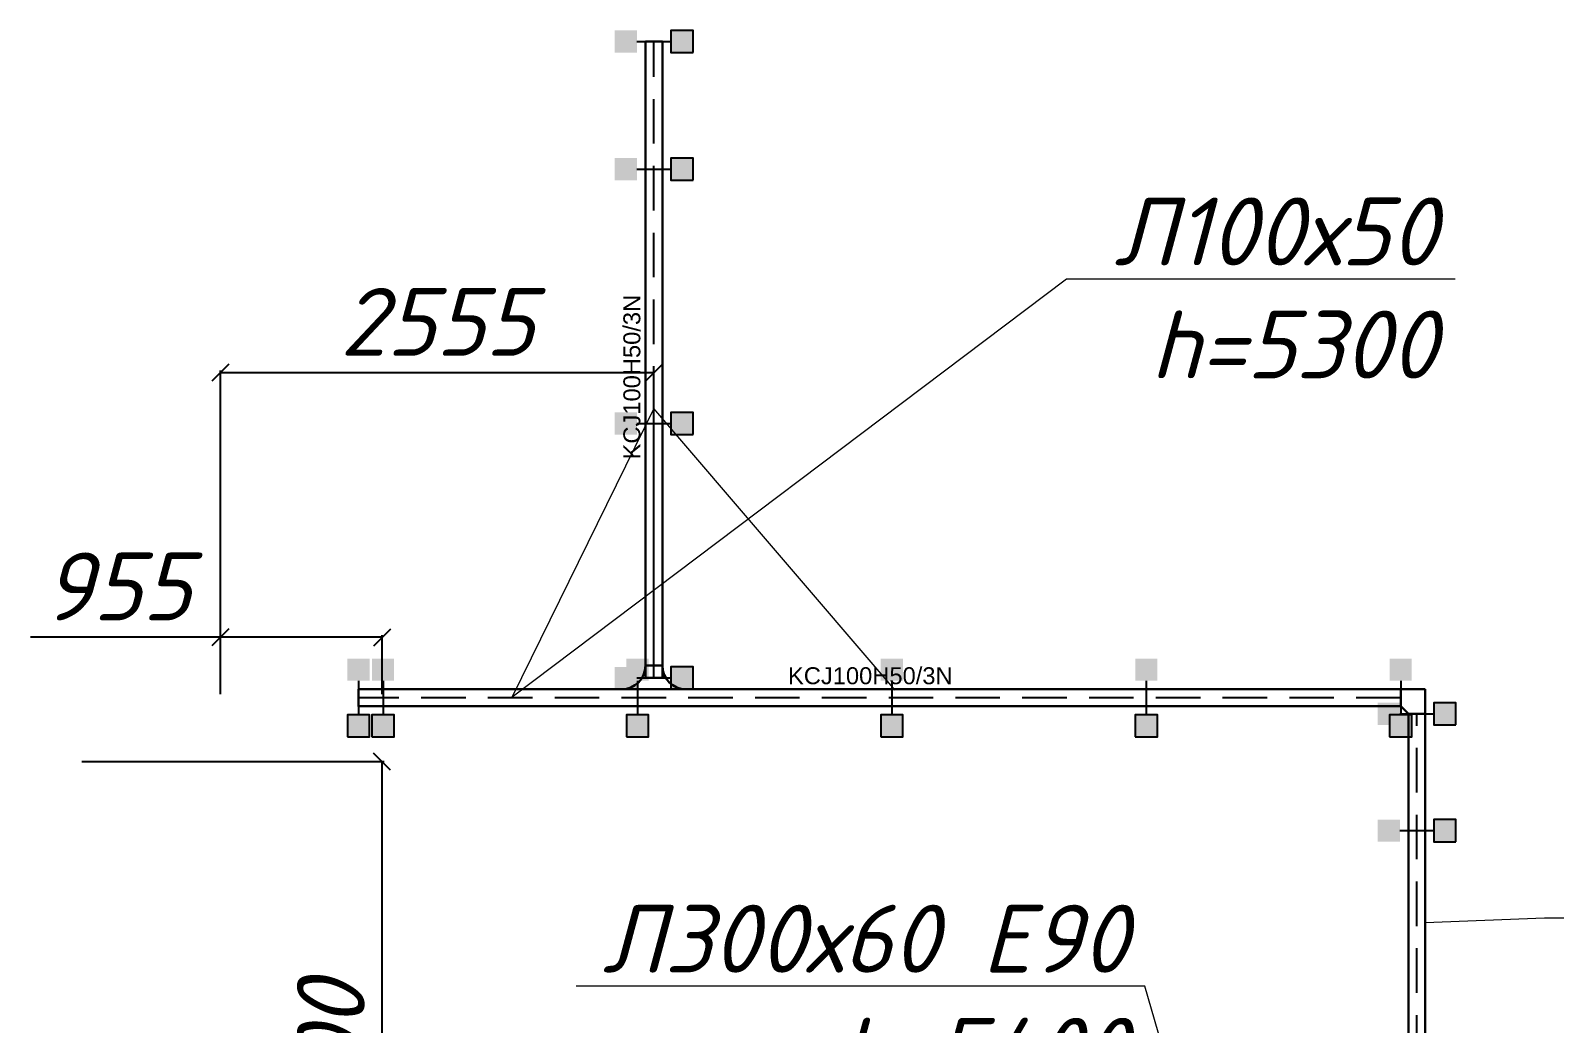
# Model space of a CAD drawing. Extents: x 221643 to 289394, y 86804 to 109436.
# Drawn here: x 251072 to 251971, y 105159 to 105744 of the extents above; entities that cross this region are included whole.
import ezdxf
from ezdxf import colors
from ezdxf.entities.mleader import LeaderData, LeaderLine
from ezdxf.math import Vec2, Vec3

# ---------------------------------------------------------------- set-up
doc = ezdxf.new("R2010")
doc.units = 0
doc.linetypes.add('DASHED2', pattern=[0.375, 0.25, -0.125])
doc.layers.get('Defpoints').update_dxf_attribs({"color": 140})
doc.layers.add('BAKS_opis', color=7, linetype='Continuous')
doc.layers.add("E_Прив'язки", color=24, linetype='Continuous')
doc.layers.add('E_Лотки', color=5, linetype='Continuous', lineweight=30)
doc.layers.add('E_Позначення', color=7, linetype='Continuous', lineweight=15)
doc.layers.add('E_Лотки_опори_опуски', color=2, linetype='Continuous', plot=False)
doc.styles.add('GOST 2.304', font='isocpeui.ttf')
doc.styles.add('ROMANS', font='ROMANS')
doc.styles.get("Standard").update_dxf_attribs({"font": 'arial.ttf'})
doc.styles.add('ГОСТ 2.304', font='isocpeui.ttf')
doc.dimstyles.new('ISO-25', dxfattribs={"dimtxt": 2.5, "dimasz": 2.5, "dimexe": 1.25, "dimexo": 0.625, "dimtad": 1, "dimtxsty": 'Standard', "dimcen": 2.5, "dimadec": 0, "dimazin": 0, "dimtfac": 1, "dimtmove": 0, "dimatfit": 3, "dimfxl": 1, "dimarcsym": 0})

# ---------------------------------------------------------------- blocks, each defined once
blk = doc.blocks.new('A$C7FF703E6')
at = {"linetype": 'Continuous'}
for p, q in [((0, 145), (100, 145)), ((0, 145), (0, 0)), ((100, 145), (145, 100)), ((145, 100), (145, 0)), ((145, 0), (0, 0))]:
    blk.add_line(p, q, dxfattribs=at)
blk = doc.blocks.new('KK___100')
at = {"xscale": 0.1, "yscale": 0.1, "zscale": 0.1, "rotation": 270}
blk.add_blockref('A$C7FF703E6', (-5, 14.5), dxfattribs=at)
at = {"style": 'ROMANS', "flags": 9}
for tag, p in [('SYMBOL', (-1386.75, 2120.91)), ('ID', (-1386.41, 2120.91)), ('NAME', (-1386.1, 2120.91)), ('TYP', (-1385.77, 2120.91)), ('LENGTH', (-1385.44, 2120.91)), ('ATT_1', (-1385.11, 2120.91)), ('ATT_2', (-1384.76, 2120.91)), ('ATT_3', (-1384.4, 2120.91)), ('ATT_4', (-1384.05, 2120.91)), ('ATT_5', (-1383.68, 2120.91)), ('LUSTRO', (-1383.31, 2120.91)), ('P1', (-1382.96, 2120.91)), ('P2', (-1382.68, 2120.91)), ('AN', (-1382.37, 2120.91))]:
    blk.add_attdef(tag, p, '', height=0.3, rotation=90, dxfattribs=at)
blk = doc.blocks.new('BAKS_746')
at = {"layer": 'BAKS_opis', "linetype": 'DASHED2', "ltscale": 105}
blk.add_line((0, 0), (0, 518.82), dxfattribs=at)
at = {"layer": 'E_Лотки'}
for points in [[(5, 0), (5, 518.82), (-5, 518.82), (-5, 0)], [(-5, 0), (-5, 518.82), (5, 518.82), (5, 0)], [(-5, 0), (-5, 518.82), (-5, 518.82), (-5, 0)], [(5, 0), (5, 518.82), (5, 518.82), (5, 0)]]:
    blk.add_3dface(points, dxfattribs=at)
at = {"flags": 1}
for tag, p in [('ATT_2', (0, 528.32)), ('ATT_3', (0, 528.32)), ('ATT_1', (0, 528.32)), ('ATT_4', (0, 528.32)), ('ATT_5', (0, 528.32)), ('AN', (0, 528.32)), ('TYP', (0, 528.32)), ('P2X', (0, 528.32)), ('P2Y', (0, 528.32)), ('NAME', (0, 528.32)), ('P1X', (0, 528.32)), ('P1Y', (0, 528.32)), ('ID', (-5, 0)), ('LENGTH', (0, 0))]:
    blk.add_attdef(tag, p, '', height=2.5, dxfattribs=at)
at = {"layer": 'BAKS_opis'}
blk.add_attdef('SYMBOL', (-8, 210.16), '', height=10, rotation=90, dxfattribs=at)
blk = doc.blocks.new('BAKS_747')
at = {"layer": 'BAKS_opis', "linetype": 'DASHED2', "ltscale": 105}
blk.add_line((0, 0), (0, 375.18), dxfattribs=at)
at = {"layer": 'E_Лотки'}
for points in [[(5, 0), (5, 375.18), (-5, 375.18), (-5, 0)], [(-5, 0), (-5, 375.18), (5, 375.18), (5, 0)], [(-5, 0), (-5, 375.18), (-5, 375.18), (-5, 0)], [(5, 0), (5, 375.18), (5, 375.18), (5, 0)]]:
    blk.add_3dface(points, dxfattribs=at)
at = {"flags": 1}
for tag, p in [('ATT_2', (0, 375.18)), ('ATT_3', (0, 375.18)), ('ATT_1', (0, 375.18)), ('ATT_4', (0, 375.18)), ('ATT_5', (0, 375.18)), ('AN', (0, 375.18)), ('TYP', (0, 375.18)), ('P2X', (0, 375.18)), ('P2Y', (0, 375.18)), ('LUSTRO', (0, 375.18)), ('NAME', (0, 375.18)), ('P1X', (0, 375.18)), ('P1Y', (0, 375.18)), ('ID', (-5, -9.5)), ('LENGTH', (0, -9.5))]:
    blk.add_attdef(tag, p, '', height=2.5, dxfattribs=at)
at = {"layer": 'BAKS_opis'}
blk.add_attdef('SYMBOL', (-8, 128.84), '', height=10, rotation=90, dxfattribs=at)
blk = doc.blocks.new('_None')
blk = doc.blocks.new('_Oblique')
at = {"color": 0, "linetype": 'ByBlock', "lineweight": -2}
blk.add_line((-0.5, -0.5), (0.5, 0.5), dxfattribs=at)
blk = doc.blocks.new('*D391')
at = {"layer": 'Defpoints', "color": 0, "transparency": 16777216}
for p in [(251184.28, 105386.22), (251184.28, 105352.73), (251279.71, 105352.73)]:
    blk.add_point(p, dxfattribs=at)
at = {"layer": "E_Прив'язки", "color": 0, "lineweight": -2, "transparency": 16777216}
for p, q in [((251184.28, 105386.22), (251072.31, 105386.22)), ((251184.28, 105352.73), (251184.28, 105387.47)), ((251279.71, 105386.22), (251184.28, 105386.22)), ((251279.71, 105352.73), (251279.71, 105387.47))]:
    blk.add_line(p, q, dxfattribs=at)
at = {"layer": "E_Прив'язки", "color": 0, "lineweight": -2, "transparency": 16777216, "xscale": 10, "yscale": 10, "zscale": 10, "rotation": 180}
blk.add_blockref('_Oblique', (251184.28, 105386.22), dxfattribs=at)
at = {"layer": "E_Прив'язки", "color": 0, "lineweight": -2, "transparency": 16777216, "xscale": 10, "yscale": 10, "zscale": 10}
blk.add_blockref('_Oblique', (251279.71, 105386.22), dxfattribs=at)
at = {"layer": "E_Прив'язки", "color": 0, "transparency": 16777216, "insert": (251123.29, 105416.22), "char_height": 40, "attachment_point": 5, "style": 'GOST 2.304', "bg_fill": 3, "box_fill_scale": 1.1, "bg_fill_color": 256, "bg_fill_true_color": 13158600, "bg_fill_transparency": 0}
blk.add_mtext('955', dxfattribs=at)
blk = doc.blocks.new('*D392')
at = {"layer": 'Defpoints', "color": 0, "transparency": 16777216}
for p in [(251184.28, 105542.16), (251184.28, 105362.23), (251439.85, 105362.23)]:
    blk.add_point(p, dxfattribs=at)
at = {"layer": "E_Прив'язки", "color": 0, "lineweight": -2, "transparency": 16777216}
for p, q in [((251184.28, 105362.23), (251184.28, 105543.41)), ((251439.85, 105542.16), (251184.28, 105542.16)), ((251439.85, 105362.23), (251439.85, 105543.41))]:
    blk.add_line(p, q, dxfattribs=at)
at = {"layer": "E_Прив'язки", "color": 0, "lineweight": -2, "transparency": 16777216, "xscale": 10, "yscale": 10, "zscale": 10, "rotation": 180}
blk.add_blockref('_Oblique', (251184.28, 105542.16), dxfattribs=at)
at = {"layer": "E_Прив'язки", "color": 0, "lineweight": -2, "transparency": 16777216, "xscale": 10, "yscale": 10, "zscale": 10}
blk.add_blockref('_Oblique', (251439.85, 105542.16), dxfattribs=at)
at = {"layer": "E_Прив'язки", "color": 0, "transparency": 16777216, "insert": (251312.07, 105572.16), "char_height": 40, "attachment_point": 5, "style": 'GOST 2.304', "bg_fill": 3, "box_fill_scale": 1.1, "bg_fill_color": 256, "bg_fill_true_color": 13158600, "bg_fill_transparency": 0}
blk.add_mtext('2555', dxfattribs=at)
blk = doc.blocks.new('*D396')
at = {"layer": 'Defpoints', "color": 0, "transparency": 16777216}
for p in [(251102.66, 105312.91), (251279.63, 105312.91), (251102.66, 104943.04)]:
    blk.add_point(p, dxfattribs=at)
at = {"layer": "E_Прив'язки", "color": 0, "lineweight": -2, "transparency": 16777216}
for p, q in [((251102.66, 105312.91), (251280.88, 105312.91)), ((251279.63, 104943.04), (251279.63, 105312.91)), ((251102.66, 104943.04), (251280.88, 104943.04))]:
    blk.add_line(p, q, dxfattribs=at)
at = {"layer": "E_Прив'язки", "color": 0, "lineweight": -2, "transparency": 16777216, "xscale": 10, "yscale": 10, "zscale": 10}
for p, rotation in [((251279.63, 105312.91), 90), ((251279.63, 104943.04), 270)]:
    blk.add_blockref('_Oblique', p, dxfattribs=dict(at, rotation=rotation))
at = {"layer": "E_Прив'язки", "color": 0, "transparency": 16777216, "insert": (251249.37, 105127.97), "char_height": 40, "attachment_point": 5, "rotation": 90, "style": 'GOST 2.304', "bg_fill": 3, "box_fill_scale": 1.1, "bg_fill_color": 256, "bg_fill_true_color": 13158600, "bg_fill_transparency": 0}
blk.add_mtext('3700', dxfattribs=at)
blk = doc.blocks.new('A$C4863500E')
at = {"linetype": 'Continuous'}
for p, q in [((380, 140), (0, 140)), ((240, 0), (140, 0))]:
    blk.add_line(p, q, dxfattribs=at)
for centre, start, end in [((0, 0), 0, 90), ((380, 0), 90, 180)]:
    blk.add_arc(centre, 140, start, end, dxfattribs=at)
blk = doc.blocks.new('TKD___100')
at = {"xscale": 0.1, "yscale": 0.1, "zscale": 0.1}
blk.add_blockref('A$C4863500E', (-19, -14), dxfattribs=at)
at = {"style": 'ROMANS', "flags": 9}
for tag, p in [('SYMBOL', (4.95, 15.01)), ('TYP', (4.95, 14.03)), ('ATT_1', (4.95, 13.37)), ('ATT_2', (4.95, 13.02)), ('ATT_3', (4.95, 12.67)), ('ATT_4', (4.95, 12.31)), ('ATT_5', (4.95, 11.94)), ('AN', (4.95, 10.64)), ('ID', (4.95, 14.67)), ('NAME', (4.95, 14.36)), ('LENGTH', (4.95, 13.71)), ('LUSTRO', (4.95, 11.58)), ('P1', (4.95, 11.23)), ('P2', (4.95, 10.94))]:
    blk.add_attdef(tag, p, '', height=0.3, dxfattribs=at)
blk = doc.blocks.new('BAKS_1657')
at = {"layer": 'BAKS_opis', "linetype": 'DASHED2', "ltscale": 105}
blk.add_line((0, 0), (-614.47, 0), dxfattribs=at)
at = {"layer": 'E_Лотки'}
for points in [[(0, 5), (-614.47, 5), (-614.47, -5), (0, -5)], [(0, 5), (-614.47, 5), (-614.47, 5), (0, 5)], [(0, -5), (-614.47, -5), (-614.47, 5), (0, 5)], [(0, -5), (-614.47, -5), (-614.47, -5), (0, -5)]]:
    blk.add_3dface(points, dxfattribs=at)
at = {"flags": 1}
for tag, p in [('ATT_2', (-614.47, 0)), ('ATT_3', (-614.47, 0)), ('ATT_1', (-614.47, 0)), ('ATT_4', (-614.47, 0)), ('ATT_5', (-614.47, 0)), ('AN', (-614.47, 0)), ('TYP', (-614.47, 0)), ('P2X', (-614.47, 0)), ('P2Y', (-614.47, 0)), ('LUSTRO', (-614.47, 0)), ('NAME', (-614.47, 0)), ('P1X', (-614.47, 0)), ('P1Y', (-614.47, 0)), ('LENGTH', (0, 0)), ('ID', (0, -5))]:
    blk.add_attdef(tag, p, '', height=2.5, dxfattribs=at)
at = {"layer": 'BAKS_opis'}
blk.add_attdef('SYMBOL', (-361.24, 8), '', height=10, rotation=0.00001, dxfattribs=at)
blk = doc.blocks.new('podpora_200')
for points in [[(-6.53, 10), (0, 10), (6.53, 10), (6.53, 23.06), (-6.53, 23.06)], [(-6.53, -23.06), (6.53, -23.06), (6.53, -10), (-6.53, -10)]]:
    blk.add_hatch(color=256).paths.add_polyline_path(points)
blk.add_line((0, 10), (0, -10))
blk.add_lwpolyline([(-6.53, -23.06), (6.53, -23.06), (6.53, -10), (-6.53, -10)], close=True)
at = {"style": 'ROMANS', "flags": 9}
for tag, p in [('ELEM', (3.29, 10.49)), ('SYMBOL', (3.32, 14.86)), ('TYP', (3.32, 13.88)), ('ATT_1', (3.32, 13.22)), ('ATT_2', (3.32, 12.87)), ('ATT_3', (3.32, 12.52)), ('ATT_4', (3.32, 12.16)), ('ATT_5', (3.32, 11.79)), ('AN', (3.32, 10.83)), ('ID', (3.32, 14.52)), ('NAME', (3.32, 14.21)), ('LENGTH', (3.32, 13.56)), ('P1', (3.32, 11.42)), ('P2', (3.32, 11.14))]:
    blk.add_attdef(tag, p, '', height=0.3, dxfattribs=at)

msp = doc.modelspace()

# ---------------------------------------------------------------- block references
at = {"layer": 'E_Лотки'}
for name, p in [('BAKS_747', (251439.8528, 105362.2293)), ('BAKS_746', (251889.6584, 104822.2447))]:
    msp.add_blockref(name, p, dxfattribs=at).add_auto_attribs({'SYMBOL': 'KCJ100H50/3N'})
at = {"layer": 'E_Лотки', "xscale": -1, "rotation": 359.9999999999963}
msp.add_blockref('KK___100', (251889.6584, 105341.065), dxfattribs=at)
at = {"layer": 'E_Лотки_опори_опуски', "rotation": 90}
for p in [(251439.8528, 105737.409), (251439.8528, 105662.2293), (251889.6584, 105341.065), (251889.6584, 105272.2447)]:
    msp.add_blockref('podpora_200', p, dxfattribs=at)
at = {"layer": 'E_Лотки_опори_опуски'}
for p in [(251580.1584, 105350.565), (251730.1584, 105350.565), (251880.1584, 105350.565)]:
    msp.add_blockref('podpora_200', p, dxfattribs=at)

# ---------------------------------------------------------------- dimensions: what is measured, and where the dimension line sits
at = {"layer": "E_Прив'язки"}
dim = msp.add_linear_dim(base=(251184.2782, 105386.2227), p1=(251279.7092, 105352.7293), p2=(251184.2782, 105352.7293), dimstyle='ISO-25', override={"dimtxt": 40, "dimasz": 10, "dimexo": 0, "dimgap": 10, "dimlfac": 10, "dimrnd": 5, "dimtxsty": 'GOST 2.304', "dimblk1": 'Oblique', "dimblk2": 'Oblique', "dimsah": 1, "dimfxl": 1.25, "dimtfill": 1}, dxfattribs=at)
dim.commit()
dim.dimension.update_dxf_attribs({"geometry": '*D391', "text_midpoint": (251123.2933, 105416.2227)})
dim = msp.add_linear_dim(base=(251279.6308, 105312.909), p1=(251102.6584, 104943.0363), p2=(251102.6584, 105312.909), angle=90, dimstyle='ISO-25', override={"dimtxt": 40, "dimasz": 10, "dimexo": 0, "dimgap": 10, "dimlfac": 10, "dimrnd": 5, "dimtxsty": 'GOST 2.304', "dimblk1": 'Oblique', "dimblk2": 'Oblique', "dimsah": 1, "dimfxl": 1.25, "dimtfill": 1}, dxfattribs=at)
dim.commit()
dim.dimension.update_dxf_attribs({"geometry": '*D396', "text_midpoint": (251249.3732, 105127.9727)})

# ---------------------------------------------------------------- leaders
at = {"layer": 'E_Позначення'}
ml = msp.add_multileader_mtext('Standard', dxfattribs=at)
ml.set_content('Л300х60 Е90\\Ph=5400', color=256, style='ГОСТ 2.304')
ml.set_leader_properties(color=256, linetype='ByLayer', lineweight=-1)
ml.set_arrow_properties(name='NONE')
ml.build(insert=Vec2(0, 0))
ml.multileader.update_dxf_attribs({"has_dogleg": 0, "text_left_attachment_type": 6, "text_right_attachment_type": 6, "dogleg_length": 0, "arrow_head_size": 0.1})
ctx = ml.context
ctx.base_point, ctx.char_height, ctx.arrow_head_size, ctx.landing_gap_size, ctx.plane_origin = Vec3(251374.8908, 105180.5672), 40, 0.1, 10, Vec3(253524.4877, 105329.2885)
ctx.left_attachment, ctx.right_attachment, ctx.text_align_type = 6, 6, 2
notes = []
notes.append((ctx, [(1, (1, 1, 0), (251729.2242, 105180.5672), (-1, 0), 0, [(1, [(251791.4793, 104964.8559)], 0, [])])]))
ctx.mtext.insert, ctx.mtext.alignment, ctx.mtext.flow_direction = Vec3(251719.2242, 105228.5672), 3, 5
ctx.mtext.has_bg_fill, ctx.mtext.bg_color, ctx.mtext.bg_scale_factor, ctx.mtext.bg_transparency, ctx.mtext.use_window_bg_color = 1, -1027028792, 1.5, 0, 1
for ctx, leaders in notes:
    for number, flags, end, landing, length, lines in leaders:
        leader = LeaderData()
        leader.index, (leader.has_last_leader_line, leader.has_dogleg_vector, leader.attachment_direction) = number, flags
        leader.last_leader_point, leader.dogleg_vector, leader.dogleg_length = Vec3(end), Vec3(landing), length
        for number, points, colour, breaks in lines:
            line = LeaderLine()
            line.index, line.vertices, line.color, line.breaks = number, Vec3.list(points), colors.encode_raw_color(colour), breaks
            leader.lines.append(line)
        ctx.leaders.append(leader)

# ---------------------------------------------------------------- next in the draw order: dimensions: what is measured, and where the dimension line sits
at = {"layer": "E_Прив'язки"}
dim = msp.add_linear_dim(base=(251184.2782, 105542.1602), p1=(251439.8528, 105362.2293), p2=(251184.2782, 105362.2293), dimstyle='ISO-25', override={"dimtxt": 40, "dimasz": 10, "dimexo": 0, "dimgap": 10, "dimlfac": 10, "dimrnd": 5, "dimtxsty": 'GOST 2.304', "dimblk1": 'Oblique', "dimblk2": 'Oblique', "dimsah": 1, "dimfxl": 1.25, "dimtfill": 1}, dxfattribs=at)
dim.commit()
dim.dimension.update_dxf_attribs({"geometry": '*D392', "text_midpoint": (251312.0655, 105572.1602)})

# ---------------------------------------------------------------- next in the draw order: leaders
at = {"layer": 'E_Позначення'}
ml = msp.add_multileader_mtext('Standard', dxfattribs=at)
ml.set_content('Л100х50\\Ph=5300', color=256, style='ГОСТ 2.304')
ml.set_leader_properties(color=256, linetype='ByLayer', lineweight=-1)
ml.set_arrow_properties(name='NONE')
ml.build(insert=Vec2(0, 0))
ml.multileader.update_dxf_attribs({"has_dogleg": 0, "text_left_attachment_type": 6, "text_right_attachment_type": 6, "dogleg_length": 0, "arrow_head_size": 0.1})
ctx = ml.context
ctx.base_point, ctx.char_height, ctx.arrow_head_size, ctx.landing_gap_size, ctx.plane_origin = Vec3(251964.8536, 105220.9065), 40, 0.1, 10, Vec3(254406.3996, 104410.9097)
ctx.left_attachment, ctx.right_attachment, ctx.text_align_type = 6, 6, 2
notes = []
notes.append((ctx, [(0, (1, 1, 0), (251964.8536, 105220.9065), (1, 0), 0, [(0, [(251894.6584, 105218.0607)], 0, [])])]))
ctx.mtext.insert, ctx.mtext.alignment, ctx.mtext.flow_direction = Vec3(252183.0961, 105268.9065), 3, 5
ctx.mtext.has_bg_fill, ctx.mtext.bg_color, ctx.mtext.bg_scale_factor, ctx.mtext.bg_transparency, ctx.mtext.use_window_bg_color = 1, -1027028792, 1.5, 0, 1
for ctx, leaders in notes:
    for number, flags, end, landing, length, lines in leaders:
        leader = LeaderData()
        leader.index, (leader.has_last_leader_line, leader.has_dogleg_vector, leader.attachment_direction) = number, flags
        leader.last_leader_point, leader.dogleg_vector, leader.dogleg_length = Vec3(end), Vec3(landing), length
        for number, points, colour, breaks in lines:
            line = LeaderLine()
            line.index, line.vertices, line.color, line.breaks = number, Vec3.list(points), colors.encode_raw_color(colour), breaks
            leader.lines.append(line)
        ctx.leaders.append(leader)

# ---------------------------------------------------------------- next in the draw order: block references
at = {"layer": 'E_Лотки'}
msp.add_blockref('BAKS_1657', (251880.1584, 105350.565), dxfattribs=at).add_auto_attribs({'SYMBOL': 'KCJ100H50/3N'})
at = {"layer": 'E_Лотки', "xscale": -1, "rotation": 180}
msp.add_blockref('TKD___100', (251439.8528, 105355.565), dxfattribs=at)
at = {"layer": 'E_Лотки_опори_опуски', "rotation": 90}
for p in [(251439.8528, 105512.2293), (251439.8528, 105362.2293)]:
    msp.add_blockref('podpora_200', p, dxfattribs=at)
at = {"layer": 'E_Лотки_опори_опуски'}
for p in [(251265.6864, 105350.565), (251280.1584, 105350.565), (251430.1584, 105350.565)]:
    msp.add_blockref('podpora_200', p, dxfattribs=at)

# ---------------------------------------------------------------- next in the draw order: leaders
at = {"layer": 'E_Позначення'}
ml = msp.add_multileader_mtext('Standard', dxfattribs=at)
ml.set_content('Л100х50\\Ph=5300', color=256, style='ГОСТ 2.304')
ml.set_leader_properties(color=256, linetype='ByLayer', lineweight=-1)
ml.set_arrow_properties(name='NONE')
ml.build(insert=Vec2(0, 0))
ml.multileader.update_dxf_attribs({"has_dogleg": 0, "text_left_attachment_type": 6, "text_right_attachment_type": 6, "dogleg_length": 0, "arrow_head_size": 0.1})
ctx = ml.context
ctx.base_point, ctx.char_height, ctx.arrow_head_size, ctx.landing_gap_size, ctx.plane_origin = Vec3(251683.0302, 105597.4889), 40, 0.1, 10, Vec3(253631.7694, 104930.1494)
ctx.left_attachment, ctx.right_attachment, ctx.text_align_type = 6, 6, 2
notes = []
notes.append((ctx, [(0, (1, 1, 0), (251683.0302, 105597.4889), (1, 0), 0, [(2, [(251582.0548, 105355.0658), (251439.8528, 105521.0815), (251356.3368, 105351.0508)], 0, [])])]))
ctx.mtext.insert, ctx.mtext.alignment, ctx.mtext.flow_direction = Vec3(251901.2726, 105645.4889), 3, 5
ctx.mtext.has_bg_fill, ctx.mtext.bg_color, ctx.mtext.bg_scale_factor, ctx.mtext.bg_transparency, ctx.mtext.use_window_bg_color = 1, -1027028792, 1.5, 0, 1
for ctx, leaders in notes:
    for number, flags, end, landing, length, lines in leaders:
        leader = LeaderData()
        leader.index, (leader.has_last_leader_line, leader.has_dogleg_vector, leader.attachment_direction) = number, flags
        leader.last_leader_point, leader.dogleg_vector, leader.dogleg_length = Vec3(end), Vec3(landing), length
        for number, points, colour, breaks in lines:
            line = LeaderLine()
            line.index, line.vertices, line.color, line.breaks = number, Vec3.list(points), colors.encode_raw_color(colour), breaks
            leader.lines.append(line)
        ctx.leaders.append(leader)

doc.saveas('drawing.dxf')
